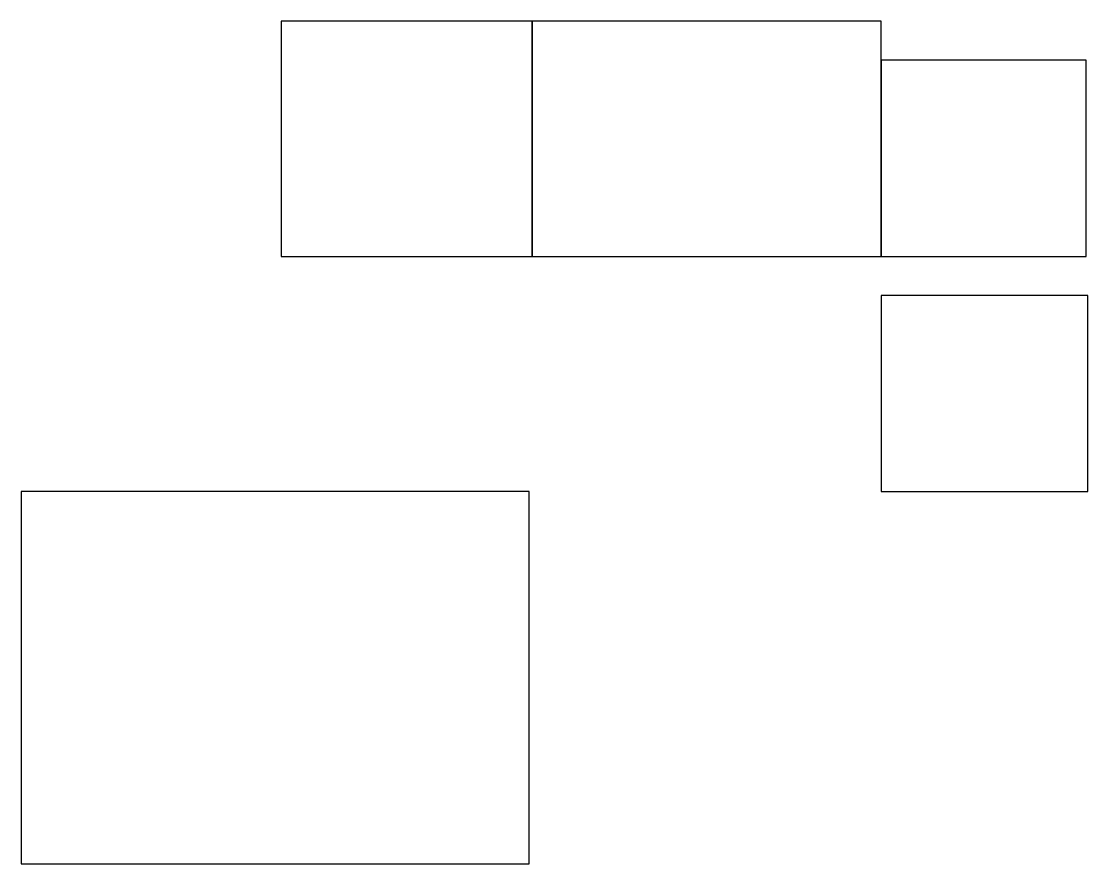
# Model space of a CAD drawing. Header units: metres. Extents: x 0 to 739, y 0 to 584.
import ezdxf

# ---------------------------------------------------------------- set-up
doc = ezdxf.new("R2010")
doc.units = ezdxf.units.M

msp = doc.modelspace()

# ---------------------------------------------------------------- linework, layer by layer
at = {"layer": 'Walls'}
for p, q in [((354, 584), (180, 584)), ((180, 584), (180, 421)), ((354, 421), (354, 584)), ((596, 584), (354, 584)), ((354, 584), (354, 421)), ((596, 421), (596, 584)), ((738, 557), (596, 557)), ((596, 557), (596, 421)), ((738, 421), (738, 557)), ((180, 421), (354, 421)), ((354, 421), (596, 421)), ((596, 421), (738, 421)), ((739, 394), (596, 394)), ((596, 394), (596, 258)), ((739, 258), (739, 394)), ((352, 258), (0, 258)), ((0, 258), (0, 0)), ((352, 0), (352, 258)), ((596, 258), (739, 258)), ((0, 0), (352, 0))]:
    msp.add_line(p, q, dxfattribs=at)

doc.saveas('drawing.dxf')
